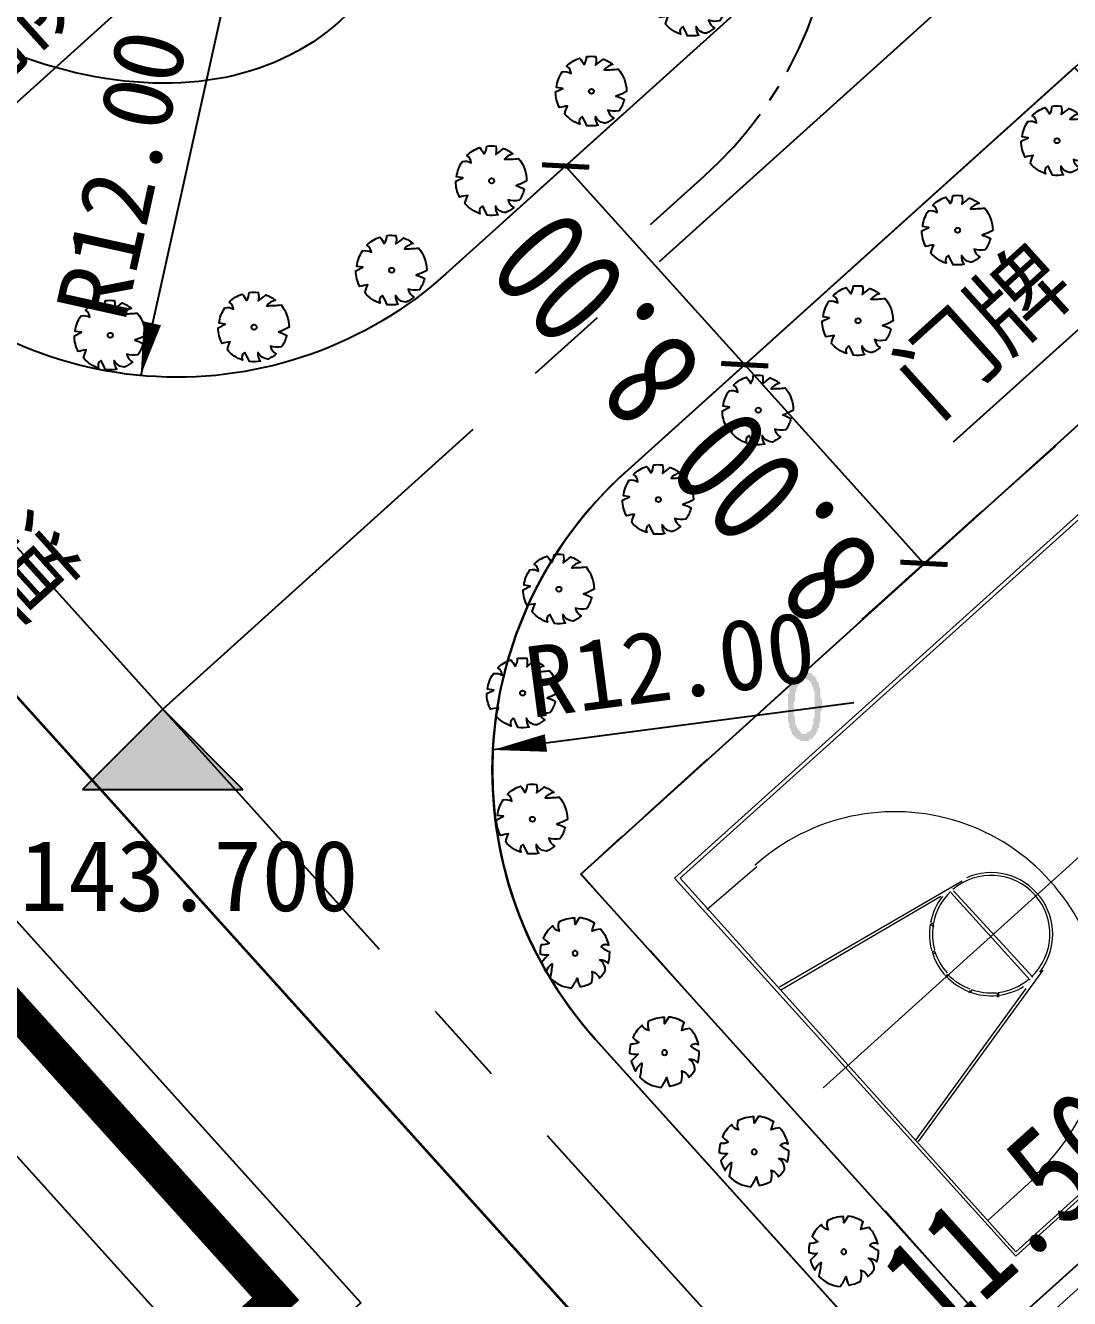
# Model space of a CAD drawing. Header units: millimetres. Extents: x 827 to 546581, y 88 to 2717140.
# Drawn here: x 545269.33 to 545300.54, y 2716770.44 to 2716808.52 of the extents above; entities that cross this region are included whole.
import ezdxf

# ---------------------------------------------------------------- set-up
doc = ezdxf.new("R2010")
doc.units = ezdxf.units.MM
doc.header["$MEASUREMENT"] = 0
doc.header["$PDMODE"] = 35
doc.header["$PDSIZE"] = 0.4
doc.linetypes.add('CENTERX2', pattern=[4, 2.5, -0.5, 0.5, -0.5])
doc.layers.get('0').update_dxf_attribs({"linetype": 'CONTINUOUS'})
doc.layers.get('Defpoints').update_dxf_attribs({"linetype": 'CONTINUOUS'})
for name, color, linetype in [('0-道路', 4, 'CONTINUOUS'), ('0绿化', 92, 'CONTINUOUS'), ('A-Anno-Dims', 3, 'CONTINUOUS'), ('A-Anno-Note', 241, 'CONTINUOUS'), ('DIM_ELEV', 3, 'CONTINUOUS'), ('DIM_LEAD', 3, 'CONTINUOUS'), ('PDF_PUB_DIM', 7, 'CONTINUOUS'), ('PDF_ROAD', 7, 'CONTINUOUS'), ('PDF_体育设施', 7, 'CONTINUOUS'), ('PDF_绿化', 7, 'CONTINUOUS'), ('PUB_DIM', 3, 'CONTINUOUS'), ('PUB_TEXT', 7, 'CONTINUOUS'), ('ROAD', 2, 'CONTINUOUS'), ('ROAD_DOTE', 1, 'CENTERX2'), ('绿化', 74, 'CONTINUOUS')]:
    doc.layers.add(name, color=color, linetype=linetype)
doc.layers.add('TC', color=7, linetype='CONTINUOUS', lineweight=30)
doc.styles.add('-宋体_T3_T3', font='', dxfattribs={"width": 0.8})
doc.styles.add('宋体', font='')
doc.styles.get('-宋体_T3_T3').set_extended_font_data('SimSun')
doc.styles.get('宋体').set_extended_font_data('SimSun')
doc.dimstyles.new('_TCH_ARCH&&1', dxfattribs={"dimtxt": 3.037975, "dimasz": 1, "dimexe": 2.5, "dimexo": 3, "dimgap": 1, "dimtad": 1, "dimzin": 0, "dimdsep": 46, "dimtxsty": '-宋体_T3_T3', "dimblk": 'ARCHTICK', "dimcen": 0.09, "dimclrt": 7, "dimazin": 2, "dimtfac": 1, "dimtix": 1, "dimtmove": 2, "dimatfit": 3, "dimfxl": 1, "dimtolj": 1, "dimtzin": 0, "dimarcsym": 0})

# ---------------------------------------------------------------- blocks, each defined once
blk = doc.blocks.new('4SDA4H6GF6DFGDF')
for points in [[(-1753.488, 424.664), (-1782.941, 424.664), (-1782.941, 447.864), (-1745.641, 447.864)], [(-1757.641, 445.864), (-1780.941, 445.864), (-1780.941, 429.364), (-1757.641, 429.364)]]:
    blk.add_lwpolyline(points)
at = {"color": 50, "const_width": 1}
blk.add_lwpolyline([(-1781.148, 426.475), (-1696.948, 426.475), (-1696.948, 446.075), (-1781.148, 446.075)], close=True, dxfattribs=at)
blk = doc.blocks.new('A$C7F00770D')
at = {"layer": 'DIM_LEAD'}
blk.add_line((272.96, -30.011), (259.799, -41.875), dxfattribs=at)
at = {"layer": 'DIM_LEAD', "linetype": 'Continuous'}
blk.add_line((298.34, -42.526), (293.209, -47.152), dxfattribs=at)
at = {"layer": 'A-Anno-Note', "style": '宋体'}
blk.add_text('隐形消防车道', height=2.1266, rotation=42.0321, dxfattribs=at).set_placement((259.236, -41.251))
at = {"layer": 'A-Anno-Note', "linetype": 'Continuous', "style": '宋体'}
blk.add_text('门牌', height=2.1266, rotation=42.0321, dxfattribs=at).set_placement((292.647, -46.528))
at = {"layer": 'A-Anno-Note', "color": 0, "linetype": 'Continuous', "style": '宋体'}
blk.add_text('消防车道', height=2.1266, rotation=312.0321, dxfattribs=at).set_placement((257.929, -44.035))
blk = doc.blocks.new('$plan$00003853')
at = {"elevation": 0}
blk.add_lwpolyline([(227, 1020, -0.064779), (482, 928, -0.140502), (396, 691, 0.022693), (675, 782, -0.079452), (887, 533, 0.167891), (592, 468, 0.027315), (999, 345, -0.172277), (998, -362, -0.066723), (654, -389, -0.062305), (849, -572, -0.091342), (592, -836, -0.143439), (285, -705, 0.213293), (366, -986, -0.068191), (89, -1047, -0.278754), (-132, -757, 0.22121), (-146, -1029, -0.081068), (-464, -929, 0.034822), (-501, -626, 0.431768), (-644, -818, -0.134445), (-967, -375, -0.054829), (-808, -178, 0.035323), (-1051, -141, -0.115847), (-1001, 342), (-767, 368), (-931, 457, -0.12079), (-611, 836, -0.192954), (-378, 705, 0.24867), (-432, 953, -0.109754), (15, 1047, -0.045563), (77, 823, 0.166126)], format="xyb", close=True, dxfattribs=at)
blk.add_circle((13, -7, 0), 75.6)
blk = doc.blocks.new('_ArchTick')
at = {"color": 0, "linetype": 'ByBlock', "const_width": 0.15}
blk.add_lwpolyline([(-0.5, -0.5), (0.5, 0.5)], dxfattribs=at)
blk = doc.blocks.new('*D384')
at = {"layer": 'A-Anno-Dims', "color": 0, "linetype": 'Continuous', "lineweight": -2, "transparency": 16777216}
for p, q in [((545292.583, 2716799.949), (545288.977, 2716796.699)), ((545296.191, 2716792.431), (545290.834, 2716798.373)), ((545297.939, 2716794.007), (545294.334, 2716790.757))]:
    blk.add_line(p, q, dxfattribs=at)
at = {"layer": 'Defpoints', "color": 0, "linetype": 'Continuous', "transparency": 16777216}
for p in [(545294.811, 2716801.958), (545290.834, 2716798.373), (545300.167, 2716796.016)]:
    blk.add_point(p, dxfattribs=at)
at = {"layer": 'A-Anno-Dims', "color": 0, "linetype": 'Continuous', "lineweight": -2, "transparency": 16777216}
for p, rotation in [((545290.834, 2716798.373), 132.0320789405817), ((545296.191, 2716792.431), 312.0320789405818)]:
    blk.add_blockref('_ArchTick', p, dxfattribs=dict(at, rotation=rotation))
at = {"layer": 'A-Anno-Dims', "color": 7, "linetype": 'Continuous', "transparency": 16777216, "insert": (545291.73, 2716793.795), "char_height": 3.038, "attachment_point": 5, "rotation": 132.0321, "style": '-宋体_T3_T3'}
blk.add_mtext('\\A1;8.00', dxfattribs=at)
blk = doc.blocks.new('*D385')
at = {"layer": 'A-Anno-Dims', "color": 0, "linetype": 'Continuous', "lineweight": -2, "transparency": 16777216}
for p, q in [((545287.226, 2716805.891), (545283.621, 2716802.641)), ((545290.834, 2716798.373), (545285.478, 2716804.315)), ((545292.583, 2716799.949), (545288.977, 2716796.699))]:
    blk.add_line(p, q, dxfattribs=at)
at = {"layer": 'Defpoints', "color": 0, "linetype": 'Continuous', "transparency": 16777216}
for p in [(545289.455, 2716807.9), (545285.478, 2716804.315), (545294.811, 2716801.958)]:
    blk.add_point(p, dxfattribs=at)
at = {"layer": 'A-Anno-Dims', "color": 0, "linetype": 'Continuous', "lineweight": -2, "transparency": 16777216}
for p, rotation in [((545285.478, 2716804.315), 132.0320789396366), ((545290.834, 2716798.373), 312.0320789396366)]:
    blk.add_blockref('_ArchTick', p, dxfattribs=dict(at, rotation=rotation))
at = {"layer": 'A-Anno-Dims', "color": 7, "linetype": 'Continuous', "transparency": 16777216, "insert": (545286.373, 2716799.737), "char_height": 3.038, "attachment_point": 5, "rotation": 132.0321, "style": '-宋体_T3_T3'}
blk.add_mtext('\\A1;8.00', dxfattribs=at)
blk = doc.blocks.new('cw')
at = {"layer": 'TC'}
blk.add_lwpolyline([(0, -5.5), (2.5, -5.5), (2.5, 0), (0, 0)], close=True, dxfattribs=at)
blk = doc.blocks.new('*U404')
at = {"layer": 'TC', "rotation": 132.032068387848}
blk.add_blockref('cw', (-1.206, -2.77), dxfattribs=at)
blk = doc.blocks.new('*U405')
at = {"layer": '0-道路', "color": 0, "linetype": 'ByBlock', "lineweight": -2, "transparency": 16777216}
for p in [(-16.739, 18.569), (-15.065, 16.712), (-13.391, 14.855), (-11.717, 12.998), (-10.043, 11.142), (-8.369, 9.285), (-6.695, 7.428), (-5.022, 5.571), (-3.348, 3.714), (-1.674, 1.857), (0, 0)]:
    blk.add_blockref('*U404', p, dxfattribs=at)

msp = doc.modelspace()

# ---------------------------------------------------------------- hatches: boundary and pattern name
at = {"linetype": 'Continuous'}
h = msp.add_hatch(dxfattribs=at)
h.set_pattern_fill('ANSI31', color=252, scale=2, angle=50, style=0)
h.set_pattern_definition([(95, (0, 0), (-3.1629181664, -0.2767194832), [])])
edge = h.paths.add_edge_path()
edge.add_arc((545178.354, 2716562.7), 8.996, 42.3744, 75.24)
edge.add_line((545180.646, 2716571.4), (545252.497, 2716636.557))
edge.add_line((545252.497, 2716636.557), (545073.778, 2716474.546))
edge.add_line((545073.778, 2716474.546), (545084.575, 2716462.329))
edge.add_line((545084.575, 2716462.329), (545091.09, 2716455.458))
edge.add_line((545091.09, 2716455.458), (545200.77, 2716553.544))
edge.add_line((545200.77, 2716553.544), (545198.565, 2716555.676))
edge.add_line((545198.565, 2716555.676), (545185, 2716568.763))
edge = h.paths.add_edge_path()
edge.add_line((545313.878, 2716819.145), (545306.413, 2716812.416))
edge.add_line((545306.413, 2716812.416), (545306.72, 2716811.999))
edge.add_arc((545340.565, 2716836.868), 42, 216.3081, 223.2234)
edge.add_line((545309.96, 2716808.105), (545366.146, 2716748.321))
edge.add_line((545366.146, 2716748.321), (545358.755, 2716740.594))
edge.add_line((545358.755, 2716740.594), (545197.862, 2716587.034))
edge.add_arc((545206.433, 2716589.324), 8.872, 194.9594, 222.8028)
edge.add_line((545199.924, 2716583.296), (545215.944, 2716567.801))
edge.add_line((545215.944, 2716567.801), (545376.082, 2716720.455))
edge.add_arc((545360.902, 2716736.379), 22, 313.6294, 403.2234)
edge.add_line((545376.933, 2716751.446), (545317.247, 2716814.953))
edge.add_arc((545340.565, 2716836.868), 32, 216.3081, 223.2234, ccw=False)
edge.add_line((545314.778, 2716817.92), (545313.878, 2716819.145))
edge = h.paths.add_edge_path()
edge.add_line((545303.8, 2716831.607), (545304.354, 2716832.107))
edge.add_line((545304.354, 2716832.107), (545291.763, 2716849.243))
edge.add_arc((545282.092, 2716842.137), 12, 36.3081, 43.2234)
edge.add_line((545290.837, 2716850.355), (545278.651, 2716863.321))
edge.add_arc((545003.599, 2716604.818), 377.462, 43.22335, 43.5383)
edge.add_arc((545291.725, 2716878.605), 20, 187.0494, 223.5383, ccw=False)
edge.add_line((545271.876, 2716876.151), (545267.793, 2716892.289))
edge.add_line((545267.793, 2716892.289), (545261.227, 2716898.226))
edge.add_arc((545003.599, 2716604.818), 390.462, 48.71502, 55.35974)
edge.add_line((545225.546, 2716926.066), (545219.121, 2716930.053))
edge.add_line((545219.121, 2716930.053), (545216.264, 2716931.69))
edge.add_line((545216.264, 2716931.69), (545213.507, 2716933.806))
edge.add_line((545213.507, 2716933.806), (545211.45, 2716935.361))
edge.add_arc((545003.599, 2716604.818), 390.462, 57.83763, 61.12003)
edge.add_line((545192.183, 2716946.72), (545182.309, 2716950.352))
edge.add_line((545182.309, 2716950.352), (545165.281, 2716959.467))
edge.add_line((545165.281, 2716959.467), (545164.297, 2716960.025))
edge.add_line((545164.297, 2716960.025), (545155.514, 2716953.63))
edge.add_arc((545003.596, 2716604.816), 380.46, 47.49218, 66.46561, ccw=False)
edge.add_line((545260.67, 2716885.286), (545261.951, 2716874.924))
edge.add_arc((545291.725, 2716878.605), 30, 187.0494, 223.5383)
edge.add_arc((545003.599, 2716604.818), 367.462, 43.22335, 43.5383, ccw=False)
edge.add_line((545271.365, 2716856.472), (545283.55, 2716843.507))
edge.add_arc((545282.092, 2716842.137), 2, 36.3081, 43.2234, ccw=False)
edge.add_line((545283.704, 2716843.321), (545294.533, 2716828.583))
edge.add_arc((545295.765, 2716840.52), 12, 264.109, 312.0321)
h = msp.add_hatch(dxfattribs=at)
h.set_pattern_fill('水', color=252, scale=2, style=0)
h.set_pattern_definition([(0, (0, 0), (4, 4), [1.6, -6.4]), (45, (3.2, 0.8), (9e-16, 8), [2.262736, -3.394112, 2.262744, -3.394116496]), (135, (6.4, 0.8), (-8, 9e-16), [2.262736, -3.394112, 2.262744, -3.394116496]), (26.5650512, (1.6, 0), (7.999999998, 7e-09), [1.7888, -16.099743816]), (26.5650512, (5.6, 4), (7.999999998, 7e-09), [1.7888, -16.099743816]), (333.4349488, (6.4, 0.8), (7.999999998, -7e-09), [1.7888, -16.099743816]), (333.4349488, (2.4, 4.8), (7.999999998, -7e-09), [1.7888, -16.099743816])])
h.paths.add_polyline_path([(545200.77, 2716553.544), (545091.09, 2716455.458), (545095.221, 2716451.102), (545205.094, 2716549.362)])
edge = h.paths.add_edge_path()
edge.add_line((545304.354, 2716832.107), (545308.833, 2716836.144))
edge.add_line((545308.833, 2716836.144), (545296.598, 2716852.795))
edge.add_arc((545282.092, 2716842.137), 18, 36.3081, 43.2234)
edge.add_line((545295.209, 2716854.464), (545283.024, 2716867.43))
edge.add_arc((545003.599, 2716604.818), 383.462, 43.22335, 43.5383)
edge.add_arc((545291.725, 2716878.605), 14, 185.6514, 223.5383, ccw=False)
edge.add_line((545277.793, 2716877.227), (545275.915, 2716884.647))
edge.add_arc((545003.599, 2716604.818), 390.462, 45.77953, 47.03952)
edge.add_line((545269.696, 2716890.567), (545267.793, 2716892.289))
edge.add_line((545267.793, 2716892.289), (545271.876, 2716876.151))
edge.add_arc((545291.725, 2716878.605), 20, 187.0494, 223.5383)
edge.add_arc((545003.599, 2716604.818), 377.462, 43.22335, 43.5383, ccw=False)
edge.add_line((545278.651, 2716863.321), (545291.333, 2716849.827))
edge.add_line((545291.333, 2716849.827), (545304.354, 2716832.107))
edge = h.paths.add_edge_path()
edge.add_line((545318.357, 2716823.182), (545313.878, 2716819.145))
edge.add_line((545313.878, 2716819.145), (545314.778, 2716817.92))
edge.add_arc((545340.565, 2716836.868), 32, 216.3081, 223.2234)
edge.add_line((545317.247, 2716814.953), (545376.933, 2716751.446))
edge.add_arc((545360.902, 2716736.379), 22, -46.3706, 43.2234, ccw=False)
edge.add_line((545376.082, 2716720.455), (545215.944, 2716567.801))
edge.add_line((545215.944, 2716567.801), (545220.261, 2716563.627))
edge.add_line((545220.261, 2716563.627), (545380.222, 2716716.112))
edge.add_arc((545360.902, 2716736.379), 28, 313.6294, 403.2234)
edge.add_line((545381.305, 2716755.555), (545321.619, 2716819.062))
edge.add_arc((545340.565, 2716836.868), 26, 216.3081, 223.2234, ccw=False)
edge.add_line((545319.613, 2716821.473), (545318.357, 2716823.182))
h = msp.add_hatch(dxfattribs=at)
h.set_pattern_fill('ANSI31', color=252, scale=2, angle=50, style=0)
h.set_pattern_definition([(95, (542674, 2716314), (-3.162918, -0.2767195), [])])
edge = h.paths.add_edge_path()
edge.add_line((545206.417, 2716548.082), (545205.107, 2716549.35))
edge.add_line((545205.107, 2716549.35), (545095.221, 2716451.102))
edge.add_line((545095.221, 2716451.102), (545097.974, 2716448.198))
edge.add_line((545097.974, 2716448.198), (545100.404, 2716445.636))
edge.add_arc((544376.492, 2717313.312), 1130.005, 309.838612, 310.567105)
edge.add_line((545111.377, 2716454.91), (545135.954, 2716476.575))
edge.add_line((545135.954, 2716476.575), (545154.761, 2716494.051))
edge.add_line((545154.761, 2716494.051), (545208.583, 2716542.932))
edge.add_line((545208.583, 2716542.932), (545206.89, 2716547.618))
edge.add_line((545206.89, 2716547.618), (545206.417, 2716548.082))
edge = h.paths.add_edge_path()
edge.add_line((545318.955, 2716823.721), (545318.357, 2716823.182))
edge.add_line((545318.357, 2716823.182), (545319.613, 2716821.473))
edge.add_arc((545340.565, 2716836.868), 26, 216.3081, 223.2234)
edge.add_line((545321.619, 2716819.062), (545381.305, 2716755.555))
edge.add_arc((545360.902, 2716736.379), 28, -46.3706, 43.2234, ccw=False)
edge.add_line((545380.222, 2716716.112), (545220.261, 2716563.627))
edge.add_arc((545229.259, 2716570.202), 11.145, 216.1579, 256.1207)
edge.add_line((545226.586, 2716559.383), (545291.618, 2716618.807))
edge.add_line((545291.618, 2716618.807), (545319.243, 2716648.79))
edge.add_line((545319.243, 2716648.79), (545393.065, 2716716.246))
edge.add_line((545393.065, 2716716.246), (545394.419, 2716751.823))
edge.add_line((545394.419, 2716751.823), (545325.934, 2716824.692))
edge.add_line((545325.934, 2716824.692), (545324.562, 2716826.56))
edge.add_arc((545326.99, 2716814.808), 12, 101.6728, 132.0321)
edge = h.paths.add_edge_path()
edge.add_arc((545302.438, 2716846.535), 12, 312.0321, 336.3079)
edge.add_line((545313.427, 2716841.714), (545307.907, 2716849.226))
edge.add_line((545307.907, 2716849.226), (545297.702, 2716861.047))
edge.add_line((545297.702, 2716861.047), (545281.537, 2716879.064))
edge.add_arc((545003.599, 2716604.818), 390.462, 44.61683, 45.77953)
edge.add_line((545275.915, 2716884.647), (545277.793, 2716877.227))
edge.add_arc((545291.725, 2716878.605), 14, 185.6514, 223.5383)
edge.add_arc((545003.599, 2716604.818), 383.462, 43.22335, 43.5383, ccw=False)
edge.add_line((545283.024, 2716867.43), (545295.209, 2716854.464))
edge.add_arc((545282.092, 2716842.137), 18, 36.3081, 43.2234, ccw=False)
edge.add_line((545296.598, 2716852.795), (545308.833, 2716836.144))
edge.add_line((545308.833, 2716836.144), (545310.473, 2716837.622))
at = {"layer": 'DIM_ELEV', "linetype": 'Continuous'}
msp.add_hatch(color=1, dxfattribs=at).paths.add_polyline_path([(545273.432, 2716788.072), (545271.032, 2716785.672), (545275.832, 2716785.672)])
at = {"layer": 'PDF_PUB_DIM', "transparency": 33554559}
h = msp.add_hatch(color=256, dxfattribs=at)
h.paths.add_polyline_path([(545292.124, 2716788.264), (545292.124, 2716788.307), (545292.124, 2716788.349), (545292.124, 2716788.391), (545292.124, 2716788.434), (545292.124, 2716788.476), (545292.124, 2716788.476), (545292.124, 2716788.518), (545292.166, 2716788.561), (545292.166, 2716788.561), (545292.166, 2716788.603), (545292.166, 2716788.645), (545292.166, 2716788.645), (545292.166, 2716788.688), (545292.166, 2716788.73), (545292.209, 2716788.73), (545292.209, 2716788.772), (545292.209, 2716788.772), (545292.209, 2716788.815), (545292.209, 2716788.815), (545292.251, 2716788.857), (545292.251, 2716788.899), (545292.251, 2716788.899), (545292.293, 2716788.942), (545292.293, 2716788.942), (545292.293, 2716788.984), (545292.336, 2716788.984), (545292.336, 2716789.026), (545292.378, 2716789.026), (545292.378, 2716789.069), (545292.378, 2716789.069), (545292.42, 2716789.069), (545292.42, 2716789.111), (545292.463, 2716789.111), (545292.463, 2716789.111), (545292.463, 2716789.153), (545292.505, 2716789.153), (545292.547, 2716789.153), (545292.547, 2716789.153), (545292.59, 2716789.153), (545292.59, 2716789.196), (545292.632, 2716789.196), (545292.632, 2716789.196), (545292.674, 2716789.196), (545292.674, 2716789.196), (545292.717, 2716789.196), (545292.759, 2716789.153), (545292.759, 2716789.153), (545292.801, 2716789.153), (545292.801, 2716789.153), (545292.844, 2716789.153), (545292.844, 2716789.111), (545292.844, 2716789.111), (545292.886, 2716789.069), (545292.886, 2716789.069), (545292.928, 2716789.069), (545292.928, 2716789.026), (545292.971, 2716789.026), (545292.971, 2716788.984), (545292.971, 2716788.984), (545292.971, 2716788.942), (545293.013, 2716788.899), (545293.013, 2716788.899), (545293.013, 2716788.857), (545293.055, 2716788.857), (545293.055, 2716788.815), (545293.055, 2716788.772), (545293.055, 2716788.772), (545293.055, 2716788.73), (545293.098, 2716788.688), (545293.098, 2716788.688), (545293.098, 2716788.645), (545293.098, 2716788.603), (545293.098, 2716788.561), (545293.098, 2716788.561), (545293.098, 2716788.561), (545293.098, 2716788.518), (545293.098, 2716788.476), (545293.098, 2716788.476), (545293.098, 2716788.434), (545293.098, 2716788.391), (545293.098, 2716788.391), (545293.14, 2716788.349), (545293.14, 2716788.307), (545293.14, 2716788.264), (545293.14, 2716788.264), (545293.14, 2716788.222), (545293.14, 2716788.18), (545293.14, 2716788.18), (545293.14, 2716788.137), (545293.14, 2716788.095), (545293.14, 2716788.053), (545293.098, 2716788.01), (545293.098, 2716788.01), (545293.098, 2716787.968), (545293.098, 2716787.926), (545293.098, 2716787.926), (545293.098, 2716787.883), (545293.098, 2716787.841), (545293.098, 2716787.799), (545293.098, 2716787.756), (545293.098, 2716787.756), (545293.098, 2716787.714), (545293.098, 2716787.672), (545293.055, 2716787.672), (545293.055, 2716787.629), (545293.055, 2716787.587), (545293.055, 2716787.587), (545293.055, 2716787.545), (545293.055, 2716787.502), (545293.013, 2716787.502), (545293.013, 2716787.46), (545293.013, 2716787.46), (545293.013, 2716787.418), (545293.013, 2716787.418), (545292.971, 2716787.375), (545292.971, 2716787.333), (545292.971, 2716787.333), (545292.928, 2716787.291), (545292.928, 2716787.291), (545292.886, 2716787.248), (545292.886, 2716787.248), (545292.886, 2716787.206), (545292.844, 2716787.206), (545292.844, 2716787.164), (545292.801, 2716787.164), (545292.801, 2716787.164), (545292.759, 2716787.164), (545292.759, 2716787.121), (545292.717, 2716787.121), (545292.717, 2716787.121), (545292.674, 2716787.121), (545292.674, 2716787.121), (545292.632, 2716787.121), (545292.632, 2716787.121), (545292.59, 2716787.121), (545292.59, 2716787.121), (545292.547, 2716787.121), (545292.547, 2716787.121), (545292.505, 2716787.121), (545292.505, 2716787.121), (545292.463, 2716787.164), (545292.42, 2716787.164), (545292.42, 2716787.164), (545292.42, 2716787.164), (545292.378, 2716787.206), (545292.378, 2716787.206), (545292.336, 2716787.248), (545292.336, 2716787.248), (545292.293, 2716787.291), (545292.293, 2716787.291), (545292.293, 2716787.291), (545292.251, 2716787.333), (545292.251, 2716787.375), (545292.251, 2716787.375), (545292.209, 2716787.418), (545292.209, 2716787.418), (545292.209, 2716787.418), (545292.209, 2716787.46), (545292.209, 2716787.502), (545292.166, 2716787.502), (545292.166, 2716787.545), (545292.166, 2716787.587), (545292.166, 2716787.587), (545292.166, 2716787.629), (545292.166, 2716787.672), (545292.124, 2716787.672), (545292.124, 2716787.714), (545292.124, 2716787.756), (545292.124, 2716787.756), (545292.124, 2716787.799), (545292.124, 2716787.799), (545292.124, 2716787.841), (545292.124, 2716787.841), (545292.124, 2716787.883), (545292.124, 2716787.926), (545292.124, 2716787.926), (545292.124, 2716787.968), (545292.124, 2716788.01), (545292.124, 2716788.01), (545292.124, 2716788.053), (545292.124, 2716788.095), (545292.124, 2716788.137), (545292.124, 2716788.137), (545292.124, 2716788.18), (545292.124, 2716788.222)], flags=0)
h.paths.add_polyline_path([(545292.336, 2716788.349), (545292.336, 2716788.307), (545292.293, 2716788.264), (545292.293, 2716788.264), (545292.293, 2716788.222), (545292.293, 2716788.18), (545292.293, 2716788.137), (545292.293, 2716788.137), (545292.293, 2716788.095), (545292.293, 2716788.053), (545292.293, 2716788.01), (545292.293, 2716788.01), (545292.293, 2716787.968), (545292.293, 2716787.926), (545292.293, 2716787.926), (545292.293, 2716787.883), (545292.336, 2716787.841), (545292.336, 2716787.841), (545292.336, 2716787.799), (545292.336, 2716787.799), (545292.336, 2716787.756), (545292.336, 2716787.756), (545292.336, 2716787.714), (545292.336, 2716787.672), (545292.336, 2716787.629), (545292.378, 2716787.587), (545292.378, 2716787.587), (545292.378, 2716787.545), (545292.378, 2716787.545), (545292.42, 2716787.502), (545292.42, 2716787.502), (545292.42, 2716787.46), (545292.463, 2716787.46), (545292.463, 2716787.418), (545292.463, 2716787.418), (545292.463, 2716787.418), (545292.505, 2716787.375), (545292.505, 2716787.375), (545292.547, 2716787.333), (545292.547, 2716787.333), (545292.59, 2716787.333), (545292.59, 2716787.333), (545292.632, 2716787.333), (545292.632, 2716787.333), (545292.674, 2716787.333), (545292.674, 2716787.375), (545292.674, 2716787.375), (545292.717, 2716787.375), (545292.717, 2716787.375), (545292.759, 2716787.418), (545292.759, 2716787.418), (545292.801, 2716787.418), (545292.801, 2716787.46), (545292.801, 2716787.46), (545292.844, 2716787.502), (545292.844, 2716787.545), (545292.844, 2716787.545), (545292.844, 2716787.587), (545292.886, 2716787.629), (545292.886, 2716787.629), (545292.886, 2716787.672), (545292.886, 2716787.714), (545292.886, 2716787.714), (545292.886, 2716787.756), (545292.886, 2716787.799), (545292.928, 2716787.799), (545292.928, 2716787.841), (545292.928, 2716787.883), (545292.928, 2716787.883), (545292.928, 2716787.926), (545292.928, 2716787.968), (545292.928, 2716788.01), (545292.928, 2716788.053), (545292.928, 2716788.053), (545292.928, 2716788.095), (545292.928, 2716788.095), (545292.928, 2716788.137), (545292.928, 2716788.18), (545292.928, 2716788.222), (545292.928, 2716788.222), (545292.928, 2716788.264), (545292.928, 2716788.307), (545292.928, 2716788.307), (545292.928, 2716788.349), (545292.928, 2716788.391), (545292.928, 2716788.391), (545292.928, 2716788.434), (545292.928, 2716788.476), (545292.928, 2716788.476), (545292.928, 2716788.518), (545292.928, 2716788.561), (545292.928, 2716788.561), (545292.928, 2716788.603), (545292.886, 2716788.645), (545292.886, 2716788.645), (545292.886, 2716788.688), (545292.886, 2716788.73), (545292.886, 2716788.73), (545292.844, 2716788.772), (545292.844, 2716788.815), (545292.844, 2716788.815), (545292.801, 2716788.857), (545292.801, 2716788.857), (545292.801, 2716788.899), (545292.759, 2716788.899), (545292.759, 2716788.942), (545292.717, 2716788.942), (545292.717, 2716788.942), (545292.674, 2716788.984), (545292.674, 2716788.984), (545292.674, 2716788.984), (545292.632, 2716788.984), (545292.632, 2716788.984), (545292.59, 2716788.942), (545292.59, 2716788.942), (545292.547, 2716788.942), (545292.547, 2716788.942), (545292.505, 2716788.899), (545292.505, 2716788.899), (545292.505, 2716788.857), (545292.463, 2716788.857), (545292.463, 2716788.815), (545292.463, 2716788.815), (545292.42, 2716788.772), (545292.42, 2716788.772), (545292.42, 2716788.73), (545292.42, 2716788.73), (545292.378, 2716788.688), (545292.378, 2716788.645), (545292.378, 2716788.645), (545292.378, 2716788.603), (545292.378, 2716788.561), (545292.336, 2716788.561), (545292.336, 2716788.518), (545292.336, 2716788.476), (545292.336, 2716788.434), (545292.336, 2716788.434), (545292.336, 2716788.391)], flags=0)

# ---------------------------------------------------------------- linework, layer by layer
at = {"linetype": 'CENTERX2'}
msp.add_lwpolyline([(545288.018, 2716802.566), (545289.624, 2716804.014, 0.414115), (545290.506, 2716820.959), (545278.193, 2716834.627)], format="xyb", dxfattribs=at)
at = {"layer": '0绿化', "linetype": 'Continuous'}
msp.add_lwpolyline([(545266.102, 2716845.062), (545291.027, 2716817.392, -0.414115), (545290.586, 2716808.92), (545281.896, 2716801.086, -0.414214), (545264.948, 2716801.965), (545244.032, 2716825.168), (545266.102, 2716845.062)], format="xyb", dxfattribs=at)
msp.add_lwpolyline([(545298.893, 2716768.757), (545285.928, 2716783.14), (545306.049, 2716801.317), (545300.693, 2716807.259), (545287.252, 2716795.144, 0.414214), (545286.373, 2716778.196), (545298.88, 2716764.321), (545296.66, 2716766.784)], format="xyb", close=True, dxfattribs=at)
msp.add_ellipse((545268.685, 2716819.791), major_axis=(10.042, -11.142), ratio=0.666667, dxfattribs=at)
at = {"layer": 'DIM_ELEV', "color": 1, "linetype": 'Continuous'}
for p, q in [((545273.432, 2716788.072), (545271.032, 2716785.672)), ((545273.432, 2716788.072), (545275.832, 2716785.672)), ((545271.032, 2716785.672), (545275.832, 2716785.672))]:
    msp.add_line(p, q, dxfattribs=at)
at = {"layer": 'PDF_ROAD', "lineweight": 13}
msp.add_lwpolyline([(545242.785, 2716817.641), (545229.154, 2716832.754), (545315.517, 2716736.951)], dxfattribs=at)
at = {"layer": 'PDF_体育设施', "lineweight": 0}
for points in [[(545309.693, 2716801.896), (545319.853, 2716790.593), (545298.94, 2716771.711), (545288.737, 2716783.015)], [(545288.737, 2716783.015), (545309.693, 2716801.896), (545319.853, 2716790.593), (545298.94, 2716771.711)], [(545298.94, 2716771.838), (545288.906, 2716783.015), (545309.693, 2716801.727), (545319.726, 2716790.593)], [(545296.484, 2716781.66), (545296.4, 2716781.66)]]:
    msp.add_lwpolyline(points, close=True, dxfattribs=at)
for points in [[(545315.45, 2716796.858), (545293.182, 2716776.749)], [(545298.262, 2716794.276), (545300.125, 2716795.927)], [(545295.638, 2716791.905), (545297.5, 2716793.598)], [(545321.293, 2716791.99), (545322.69, 2716790.466), (545299.956, 2716769.976)], [(545293.055, 2716789.577), (545294.918, 2716791.27)], [(545290.473, 2716787.248), (545292.293, 2716788.899)], [(545287.848, 2716784.877), (545289.711, 2716786.571)], [(545287.34, 2716781.575), (545285.943, 2716783.142), (545287.128, 2716784.242)], [(545291.193, 2716783.353), (545289.711, 2716782.083)], [(545297.331, 2716782.93), (545291.87, 2716779.755)], [(545299.448, 2716780.051), (545297.077, 2716782.634)], [(545296.696, 2716782.464), (545291.912, 2716779.67)], [(545299.363, 2716779.967), (545296.992, 2716782.591)], [(545296.4, 2716781.618), (545296.484, 2716781.575)], [(545289.668, 2716778.993), (545288.017, 2716780.856)], [(545296.442, 2716780.771), (545296.527, 2716780.771)], [(545299.744, 2716780.263), (545296.019, 2716775.14)], [(545296.865, 2716780.051), (545296.95, 2716780.136)], [(545299.236, 2716779.713), (545295.934, 2716775.183)], [(545297.543, 2716779.586), (545297.585, 2716779.67)], [(545297.585, 2716779.586), (545297.627, 2716779.67)], [(545298.389, 2716779.459), (545298.389, 2716779.586)], [(545298.432, 2716779.459), (545298.432, 2716779.586)], [(545291.997, 2716776.41), (545290.346, 2716778.231)], [(545294.368, 2716773.786), (545292.674, 2716775.648)], [(545299.532, 2716774.082), (545298.093, 2716772.77)], [(545296.696, 2716771.203), (545295.045, 2716773.066)]]:
    msp.add_lwpolyline(points, dxfattribs=at)
for points in [[(545296.818, 2716780.125, -0.106533), (545296.442, 2716780.813), (545296.527, 2716780.856)], [(545296.823, 2716780.094), (545296.908, 2716780.136, 0.112475), (545297.56, 2716779.706)]]:
    msp.add_lwpolyline(points, format="xyb", dxfattribs=at)
for centre, radius, start, end in [((545295.32, 2716778.76), 6.244, 312.0338, 132.0339), ((545298.199, 2716781.342), 1.757, 313.6269, 130.4408), ((545298.199, 2716781.342), 1.842, 322.0863, 113.7032), ((545298.199, 2716781.342), 1.842, 142.2621, 169.0798), ((545298.199, 2716781.342), 1.757, 133.6268, 169.0578), ((545298.199, 2716781.342), 1.842, 170.6288, 195.5293), ((545298.199, 2716781.342), 1.757, 170.6948, 195.5732), ((545298.199, 2716781.342), 1.757, 197.2157, 221.3747), ((545298.199, 2716781.342), 1.842, 222.9567, 248.6318), ((545298.199, 2716781.342), 1.757, 276.8776, 310.4463), ((545298.199, 2716781.342), 1.842, 250.1808, 275.2186), ((545298.199, 2716781.342), 1.757, 250.1918, 275.2132), ((545298.199, 2716781.342), 1.842, 276.7677, 301.8111)]:
    msp.add_arc(centre, radius, start, end, dxfattribs=at)
at = {"layer": 'PDF_绿化', "lineweight": 0}
msp.add_lwpolyline([(545284.062, 2716762.436), (545255.232, 2716794.399)], dxfattribs=at)
at = {"layer": 'PUB_DIM', "linetype": 'Continuous'}
for points in [[(545275.166, 2716808.824), (545273.122, 2716799.611), (545272.775, 2716798.049)], [(545294.09, 2716788.262), (545284.889, 2716787.059), (545283.303, 2716786.852)]]:
    msp.add_lwpolyline(points, dxfattribs=at)
for points in [[(545273.122, 2716799.611, 0.528, 0, 0), (545272.775, 2716798.049, 0, 0, 0)], [(545284.889, 2716787.059, 0.528, 0, 0), (545283.303, 2716786.852, 0, 0, 0)]]:
    msp.add_lwpolyline(points, format="xyseb", dxfattribs=at)
at = {"layer": 'ROAD', "color": 5}
for p, q in [((545287.252, 2716795.144), (545318.955, 2716823.721)), ((545322.315, 2716738.324), (545286.373, 2716778.196))]:
    msp.add_line(p, q, dxfattribs=at)
for points in [[(545252.069, 2716872.746), (545252.577, 2716870.484, 0.131652), (545264.803, 2716846.504), (545291.027, 2716817.392, -0.414115), (545290.586, 2716808.92), (545281.896, 2716801.086, -0.414214), (545264.948, 2716801.965), (545240.35, 2716829.253)], [(545215.352, 2716828.396), (545220.657, 2716833.177, -0.414214), (545229.131, 2716832.738), (545315.502, 2716736.921)]]:
    msp.add_lwpolyline(points, format="xyb", dxfattribs=at)
msp.add_arc((545295.287, 2716786.231), 12, 132.0321, 222.0321, dxfattribs=at)
at = {"layer": 'ROAD_DOTE', "ltscale": 5}
for points in [[(545273.432, 2716788.072), (545217.566, 2716850.048, 0.414214), (545209.092, 2716850.487), (545186.884, 2716830.467)], [(545286.752, 2716686.075), (545318.988, 2716715.131, 0.414214), (545320.086, 2716736.316), (545273.432, 2716788.072)]]:
    msp.add_lwpolyline(points, format="xyb", dxfattribs=at)
msp.add_lwpolyline([(545273.432, 2716788.072), (545300.318, 2716812.307)], dxfattribs=at)
at = {"layer": '绿化'}
msp.add_lwpolyline([(545300.693, 2716807.259), (545306.035, 2716801.333), (545311.606, 2716806.354), (545366.146, 2716748.321), (545358.755, 2716740.594), (545294.403, 2716677.587), (545288.782, 2716683.864), (545320.997, 2716712.903), (545320.997, 2716712.903, 0.414214), (545322.315, 2716738.324), (545286.373, 2716778.196, -0.414214), (545287.252, 2716795.144), (545300.693, 2716807.259)], format="xyb", dxfattribs=at)

# ---------------------------------------------------------------- block references
msp.add_blockref('A$C7F00770D', (545003.855, 2716843.209))
at = {"linetype": 'Continuous', "rotation": 132.0320789543094}
msp.add_blockref('4SDA4H6GF6DFGDF', (544401.021, 2718378.963), dxfattribs=at)
at = {"layer": '0-道路', "xscale": -1, "rotation": 174.0641578957247}
msp.add_blockref('*U405', (545320.344, 2716782.655), dxfattribs=at)
at = {"layer": '0绿化', "linetype": 'Continuous', "xscale": 0.001, "zscale": 0.001}
for p, yscale, rotation in [((545289.247, 2716809.242), 0.001, 19.8130683074885), ((545286.236, 2716806.551), 0.001, 19.8130683074885), ((545300.155, 2716805.072), 0.001, 19.8130683074885), ((545283.25, 2716803.875), 0.001, 19.8130683074885), ((545297.184, 2716802.394), 0.001, 19.8130683074885), ((545280.264, 2716801.199), 0.001, 19.8130683074885), ((545294.208, 2716799.691), 0.001, 19.8130683074885), ((545271.848, 2716799.255), 0.001, 19.8130683074885), ((545276.147, 2716799.497), 0.001, 19.8130683074885), ((545291.222, 2716797.015), 0.001, 19.8130683074885), ((545288.236, 2716794.339), 0.001, 19.8130683074885), ((545285.265, 2716791.661), 0.001, 19.8130683074885), ((545284.176, 2716788.555), 0.001, 19.8130683074885), ((545284.469, 2716784.78), 0.001, 19.8130683074885), ((545285.758, 2716780.785), -0.001, 244.2510895778909), ((545288.437, 2716777.814), -0.001, 244.2510895778909), ((545291.115, 2716774.843), -0.001, 244.2510895778909), ((545293.794, 2716771.857), -0.001, 244.2510895778909)]:
    msp.add_blockref('$plan$00003853', p, dxfattribs=dict(at, yscale=yscale, rotation=rotation))

# ---------------------------------------------------------------- texts
at = {"layer": 'PUB_DIM', "color": 7, "linetype": 'Continuous', "style": '宋体'}
for rotation, p in [(77.4936, (545272.3, 2716799.601)), (7.4468, (545284.442, 2716787.808))]:
    msp.add_text('R12.00', height=2.1266, rotation=rotation, dxfattribs=at).set_placement(p)
at = {"layer": 'PUB_TEXT', "color": 1, "linetype": 'Continuous', "style": '宋体'}
msp.add_text('143.700', height=2.1266, dxfattribs=at).set_placement((545269.157, 2716782.032))

# ---------------------------------------------------------------- dimensions: what is measured, and where the dimension line sits
at = {"layer": 'A-Anno-Dims', "linetype": 'Continuous'}
for base, p1, p2, picture, middle in [((545285.478, 2716804.315), (545294.811, 2716801.958), (545289.455, 2716807.9), '*D385', (545286.373, 2716799.737)), ((545290.834, 2716798.373), (545300.167, 2716796.016), (545294.811, 2716801.958), '*D384', (545291.73, 2716793.795))]:
    dim = msp.add_linear_dim(base=base, p1=p1, p2=p2, angle=132.0321, dimstyle='_TCH_ARCH&&1', override={"dimgap": 0}, dxfattribs=at)
    dim.commit()
    dim.dimension.update_dxf_attribs({"geometry": picture, "text_midpoint": middle, "dimtype": 161, "text_rotation": 132.0321})
at = {"layer": 'PUB_DIM'}
msp.add_aligned_dim(p1=(545294.1035, 2716769.6207), p2=(545302.6417, 2716777.3173), distance=-3.1007, dimstyle='_TCH_ARCH&&1', dxfattribs=at).render()

doc.saveas('drawing.dxf')
